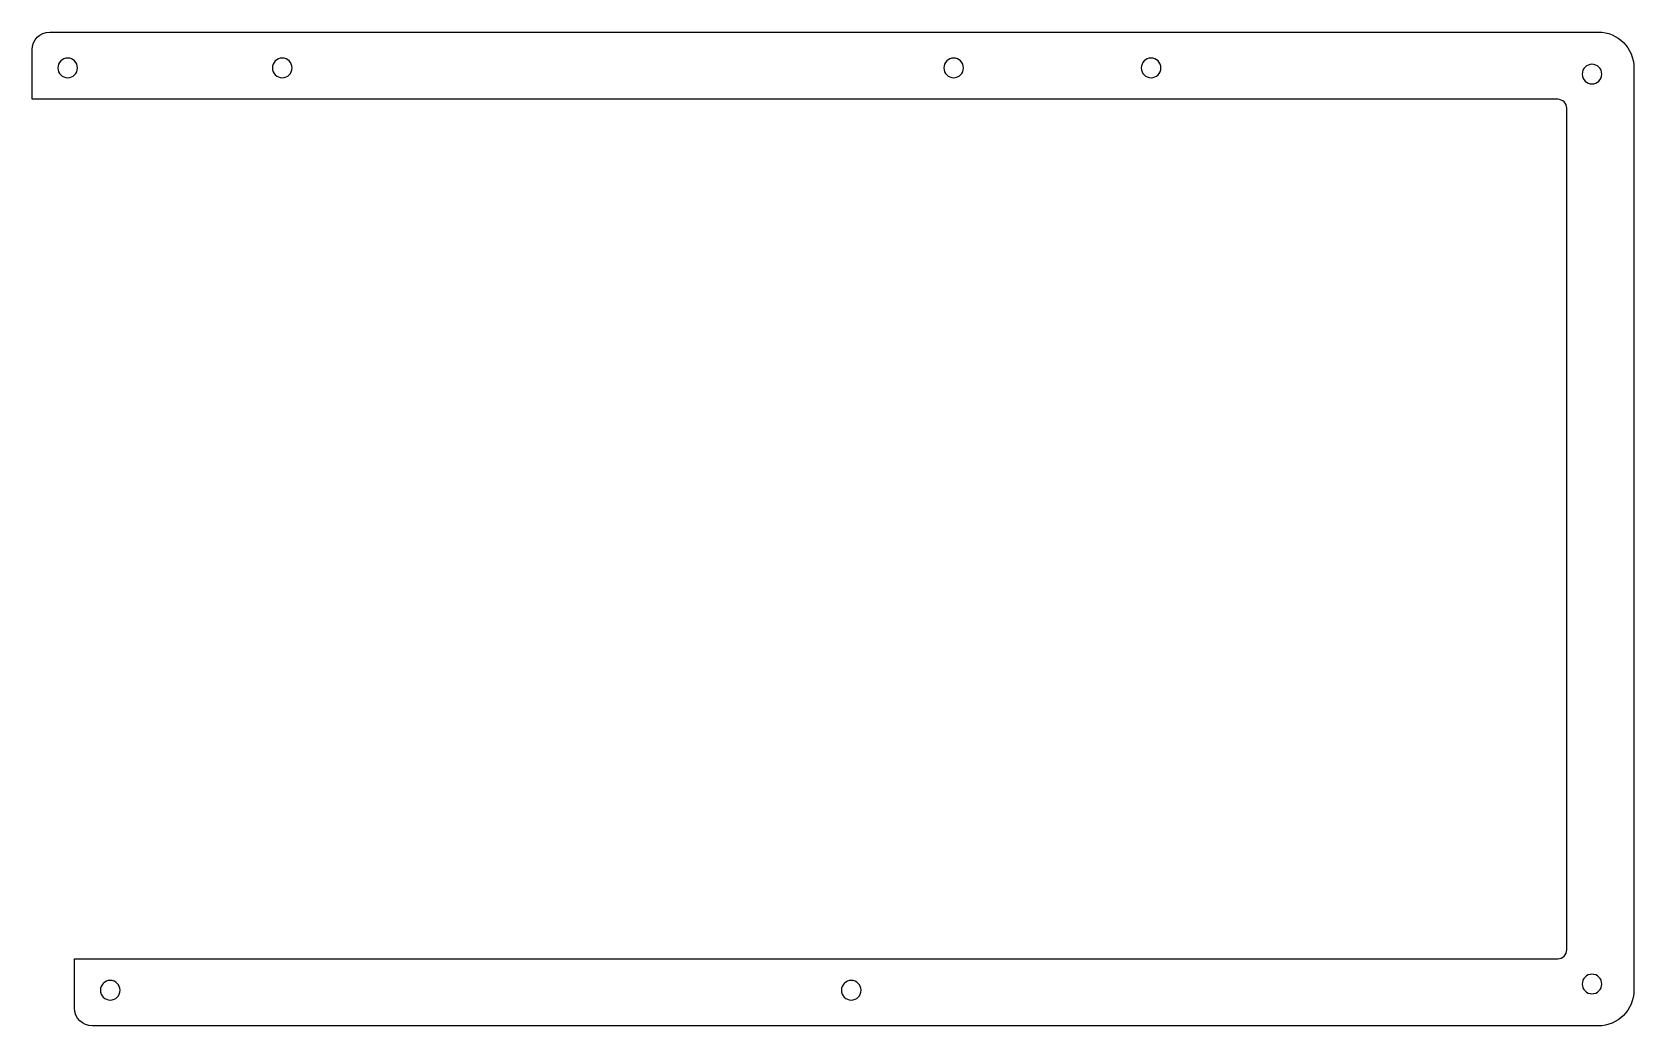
# Model space of a CAD drawing. Header units: inches. Extents: x 60 to 240, y 97 to 208.
import ezdxf

# ---------------------------------------------------------------- set-up
doc = ezdxf.new("R2010")
doc.units = ezdxf.units.IN
doc.header["$MEASUREMENT"] = 0
doc.layers.add('Layer 1', color=7, linetype='Continuous')

msp = doc.modelspace()

# ---------------------------------------------------------------- linework, layer by layer
at = {"layer": 'Layer 1', "color": 205, "lineweight": 25, "true_color": 0x7c46af}
for points, knots in [([(235.72, 208.46), (235.72, 208.46), (62.28, 208.46), (62.28, 208.46), (61.17, 208.46), (60.28, 207.56), (60.28, 206.46), (60.28, 206.46), (60.28, 200.93), (60.28, 200.93), (60.28, 200.93), (231.2, 200.93), (231.2, 200.93), (231.75, 200.93), (232.2, 200.48), (232.2, 199.93), (232.2, 199.93), (232.2, 105.73), (232.2, 105.73), (232.2, 105.18), (231.75, 104.73), (231.2, 104.73), (231.2, 104.73), (65.04, 104.73), (65.04, 104.73), (65.04, 104.73), (65.04, 99.21), (65.04, 99.21), (65.04, 98.1), (65.93, 97.21), (67.04, 97.21), (67.04, 97.21), (235.72, 97.21), (235.72, 97.21), (237.93, 97.21), (239.72, 99), (239.72, 101.21), (239.72, 101.21), (239.72, 204.46), (239.72, 204.46), (239.72, 206.67), (237.93, 208.46), (235.72, 208.46)], [0, 0, 0, 0, 1, 1, 1, 2, 2, 2, 3, 3, 3, 4, 4, 4, 5, 5, 5, 6, 6, 6, 7, 7, 7, 8, 8, 8, 9, 9, 9, 10, 10, 10, 11, 11, 11, 12, 12, 12, 13, 13, 13, 14, 14, 14, 14]), ([(65.37, 204.45), (65.37, 203.84), (64.88, 203.35), (64.27, 203.35), (63.67, 203.35), (63.17, 203.84), (63.17, 204.45), (63.17, 205.05), (63.67, 205.55), (64.27, 205.55), (64.88, 205.55), (65.37, 205.05), (65.37, 204.45)], [0, 0, 0, 0, 1, 1, 1, 2, 2, 2, 3, 3, 3, 4, 4, 4, 4]), ([(89.4, 204.45), (89.4, 203.84), (88.91, 203.35), (88.3, 203.35), (87.69, 203.35), (87.2, 203.84), (87.2, 204.45), (87.2, 205.05), (87.69, 205.55), (88.3, 205.55), (88.91, 205.55), (89.4, 205.05), (89.4, 204.45)], [0, 0, 0, 0, 1, 1, 1, 2, 2, 2, 3, 3, 3, 4, 4, 4, 4]), ([(164.62, 204.45), (164.62, 203.84), (164.12, 203.35), (163.52, 203.35), (162.91, 203.35), (162.42, 203.84), (162.42, 204.45), (162.42, 205.05), (162.91, 205.55), (163.52, 205.55), (164.12, 205.55), (164.62, 205.05), (164.62, 204.45)], [0, 0, 0, 0, 1, 1, 1, 2, 2, 2, 3, 3, 3, 4, 4, 4, 4]), ([(186.73, 204.45), (186.73, 203.84), (186.24, 203.35), (185.63, 203.35), (185.03, 203.35), (184.53, 203.84), (184.53, 204.45), (184.53, 205.05), (185.03, 205.55), (185.63, 205.55), (186.24, 205.55), (186.73, 205.05), (186.73, 204.45)], [0, 0, 0, 0, 1, 1, 1, 2, 2, 2, 3, 3, 3, 4, 4, 4, 4]), ([(236.12, 203.75), (236.12, 203.14), (235.63, 202.65), (235.02, 202.65), (234.42, 202.65), (233.92, 203.14), (233.92, 203.75), (233.92, 204.35), (234.42, 204.85), (235.02, 204.85), (235.63, 204.85), (236.12, 204.35), (236.12, 203.75)], [0, 0, 0, 0, 1, 1, 1, 2, 2, 2, 3, 3, 3, 4, 4, 4, 4]), ([(70.14, 101.2), (70.14, 100.59), (69.64, 100.1), (69.04, 100.1), (68.43, 100.1), (67.94, 100.59), (67.94, 101.2), (67.94, 101.8), (68.43, 102.3), (69.04, 102.3), (69.64, 102.3), (70.14, 101.8), (70.14, 101.2)], [0, 0, 0, 0, 1, 1, 1, 2, 2, 2, 3, 3, 3, 4, 4, 4, 4]), ([(153.14, 101.2), (153.14, 100.59), (152.64, 100.1), (152.04, 100.1), (151.43, 100.1), (150.94, 100.59), (150.94, 101.2), (150.94, 101.8), (151.43, 102.3), (152.04, 102.3), (152.64, 102.3), (153.14, 101.8), (153.14, 101.2)], [0, 0, 0, 0, 1, 1, 1, 2, 2, 2, 3, 3, 3, 4, 4, 4, 4]), ([(236.12, 101.9), (236.12, 101.29), (235.63, 100.8), (235.02, 100.8), (234.42, 100.8), (233.92, 101.29), (233.92, 101.9), (233.92, 102.5), (234.42, 103), (235.02, 103), (235.63, 103), (236.12, 102.5), (236.12, 101.9)], [0, 0, 0, 0, 1, 1, 1, 2, 2, 2, 3, 3, 3, 4, 4, 4, 4])]:
    msp.add_open_spline(points, degree=3, knots=knots, dxfattribs=at)

doc.saveas('drawing.dxf')
